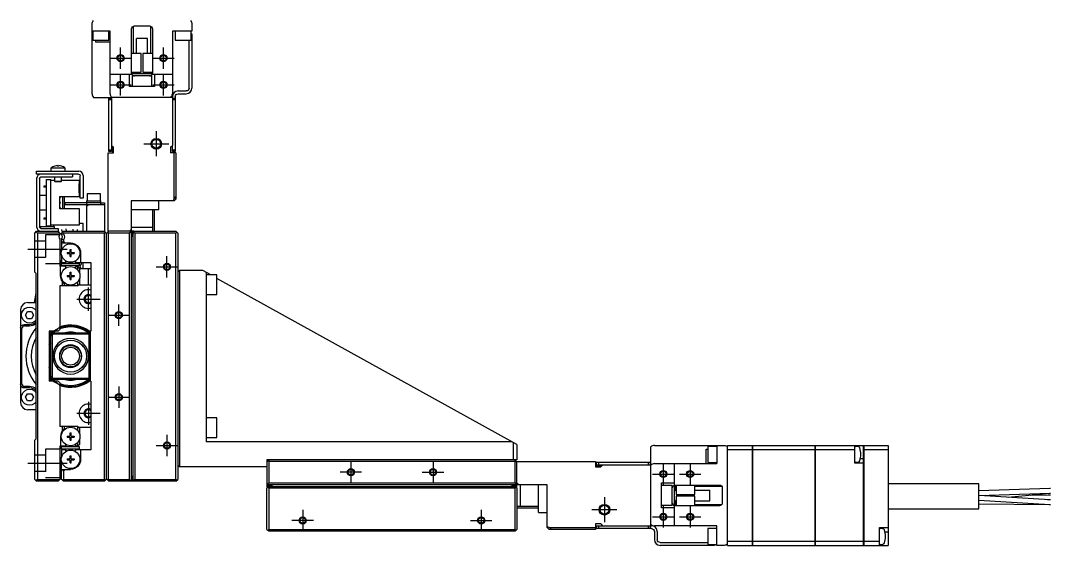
# Model space of a CAD drawing. Extents: x 0 to 1226, y -8 to 947.
# Drawn here: x 0 to 288.4, y 353.7 to 500.7 of the extents above; entities that cross this region are included whole.
import ezdxf

# ---------------------------------------------------------------- set-up
doc = ezdxf.new("R2010")
doc.units = 0
doc.header["$LTSCALE"] = 0.5
doc.linetypes.add('CENTER', pattern=[50.8, 31.75, -6.35, 6.35, -6.35])
doc.linetypes.add('DASHED', pattern=[19.05, 12.7, -6.35])
for name, color, linetype in [('MSM_CENTER', 1, 'CENTER'), ('MSM_CONTINUOUS', 7, 'CONTINUOUS'), ('MSM_DASHED', 4, 'DASHED'), ('MSM_NARROW', 5, 'CONTINUOUS')]:
    doc.layers.add(name, color=color, linetype=linetype)

msp = doc.modelspace()

# ---------------------------------------------------------------- linework, layer by layer
at = {"layer": 'MSM_CENTER'}
for p, q in [((28, 487.19), (28, 493.19)), ((40, 487.19), (40, 493.19)), ((25, 490.19), (31, 490.19)), ((37, 490.19), (43, 490.19)), ((28, 479.69), (28, 485.69)), ((40, 479.69), (40, 485.69)), ((25, 482.69), (31, 482.69)), ((37, 482.69), (43, 482.69)), ((38, 469.69), (38, 462.69)), ((34.5, 466.19), (41.5, 466.19)), ((2, 436.69), (13, 436.69)), ((41, 428.69), (41, 434.69)), ((38, 431.69), (44, 431.69)), ((19, 419.44), (19, 425.94)), ((15.75, 422.69), (22.25, 422.69)), ((27.5, 415.19), (27.5, 421.19)), ((24.5, 418.19), (30.5, 418.19)), ((27.5, 398.19), (27.5, 392.19)), ((24.5, 395.19), (30.5, 395.19)), ((19, 393.94), (19, 387.44)), ((15.75, 390.69), (22.25, 390.69)), ((41, 384.69), (41, 378.69)), ((38, 381.69), (44, 381.69)), ((2, 376.69), (13, 376.69)), ((92.5, 377.19), (92.5, 371.19)), ((115.5, 377.19), (115.5, 371.19)), ((180, 376.69), (180, 370.69)), ((187.5, 376.69), (187.5, 370.69)), ((95.5, 374.19), (89.5, 374.19)), ((112.5, 374.19), (118.5, 374.19)), ((177, 373.69), (183, 373.69)), ((184.5, 373.69), (190.5, 373.69)), ((163.5, 367.19), (163.5, 360.19)), ((79, 363.69), (79, 357.69)), ((129, 363.69), (129, 357.69)), ((167, 363.69), (160, 363.69)), ((180, 364.69), (180, 358.69)), ((187.5, 364.69), (187.5, 358.69)), ((82, 360.69), (76, 360.69)), ((126, 360.69), (132, 360.69)), ((177, 361.69), (183, 361.69)), ((184.5, 361.69), (190.5, 361.69))]:
    msp.add_line(p, q, dxfattribs=at)
at = {"layer": 'MSM_CONTINUOUS'}
for p, q in [((20, 480.19), (20, 499.69)), ((31.5, 499.08), (31.5, 491.49)), ((31.9, 499.19), (36.1, 499.19)), ((36.5, 491.49), (36.5, 499.08)), ((48, 499.69), (48, 497.69)), ((25.1, 497.69), (20, 497.69)), ((20.25, 497.69), (20.25, 495.19)), ((24.75, 495.19), (24.75, 497.69)), ((25.1, 480.19), (25.1, 497.69)), ((31.1, 485.99), (31.1, 498.39)), ((36.9, 498.39), (36.9, 485.99)), ((42.5, 497.69), (42.5, 480.19)), ((48, 497.69), (42.5, 497.69)), ((43.25, 497.69), (43.25, 495.19)), ((47.75, 495.19), (47.75, 497.69)), ((47.75, 496.99), (48, 496.99)), ((48, 496.49), (47.75, 496.49)), ((48, 496.99), (48, 481.79)), ((20.25, 495.19), (24.75, 495.19)), ((21.05, 494.69), (21.05, 495.19)), ((25.1, 494.69), (21.05, 494.69)), ((35.5, 495.69), (32.5, 495.69)), ((32.5, 491.49), (32.5, 495.69)), ((35.5, 491.49), (35.5, 495.69)), ((43.25, 495.19), (47.75, 495.19)), ((47.2, 481.79), (47.2, 495.19)), ((33.75, 491.49), (31.1, 491.49)), ((33.75, 486.29), (33.75, 491.49)), ((36.9, 491.49), (34.25, 491.49)), ((34.25, 491.49), (34.25, 486.29)), ((25.1, 485.69), (31.13, 485.69)), ((30.5, 482.19), (30.5, 485.69)), ((31.1, 486.29), (33.75, 486.29)), ((36.87, 485.79), (31.13, 485.79)), ((31.13, 485.69), (31.13, 485.78)), ((31.16, 485.69), (31.13, 485.78)), ((36.75, 485.19), (31.25, 485.19)), ((31.25, 485.19), (31.25, 482.19)), ((31.5, 486.29), (31.5, 485.99)), ((31.5, 485.99), (32.5, 485.99)), ((31.5, 485.99), (31.7, 485.79)), ((32.5, 485.99), (32.5, 486.29)), ((32.87, 485.79), (32.5, 485.99)), ((34.25, 486.29), (36.9, 486.29)), ((35.5, 485.99), (35.13, 485.79)), ((35.5, 485.99), (35.5, 486.29)), ((35.5, 485.99), (36.5, 485.99)), ((36.3, 485.79), (36.5, 485.99)), ((36.5, 485.99), (36.5, 486.29)), ((36.75, 482.19), (36.75, 485.19)), ((36.87, 485.78), (36.85, 485.71)), ((36.87, 485.69), (36.87, 485.78)), ((36.87, 485.69), (42.5, 485.69)), ((37.5, 485.69), (37.5, 482.19)), ((37.5, 482.19), (30.5, 482.19)), ((20.38, 479.19), (25.48, 479.19)), ((24.7, 463.99), (24.7, 478.99)), ((24.7, 478.99), (25.5, 478.99)), ((25.5, 479.19), (25.5, 463.99)), ((42.5, 479.19), (25.5, 479.19)), ((42.5, 479.39), (42.5, 465.69)), ((42.5, 478.99), (43.3, 478.99)), ((43.3, 479.39), (43.3, 463.99)), ((44.1, 480.99), (46.4, 480.99)), ((44.1, 480.19), (46.4, 480.19)), ((25.5, 478.49), (24.7, 478.49)), ((43.3, 478.49), (42.5, 478.49)), ((24.7, 464.49), (25.5, 464.49)), ((25.5, 465.69), (26, 465.19)), ((25.75, 465.44), (25.75, 463.69)), ((26, 463.69), (26, 465.19)), ((42, 465.19), (42.5, 465.69)), ((42, 465.19), (42, 463.69)), ((42.5, 463.99), (42.5, 465.69)), ((42.5, 464.49), (43.3, 464.49)), ((24.5, 441.49), (24.5, 463.69)), ((24.5, 463.69), (26, 463.69)), ((25.5, 463.99), (24.7, 463.99)), ((43.5, 463.69), (42, 463.69)), ((43.3, 463.99), (42.5, 463.99)), ((43, 450.8), (43, 463.69)), ((43.5, 463.69), (43.5, 450.69)), ((12.5, 459.39), (8.5, 459.39)), ((8.5, 459.39), (8.5, 458.49)), ((9.57, 459.95), (9.55, 459.95)), ((10.3, 459.95), (10.3, 460.08)), ((10.7, 459.95), (10.3, 459.95)), ((10.7, 460.08), (10.7, 459.95)), ((11.45, 459.95), (11.43, 459.95)), ((12.5, 458.49), (12.5, 459.39)), ((4.5, 457.69), (4.5, 458.49)), ((4.5, 458.49), (16.3, 458.49)), ((16.2, 457.69), (4.5, 457.69)), ((4.5, 456.49), (4.5, 442.89)), ((5.3, 456.49), (5.3, 442.89)), ((5.7, 456.89), (14.5, 456.89)), ((7.3, 443.19), (7.3, 456.19)), ((7.3, 456.19), (8.5, 456.19)), ((8.5, 443.19), (8.5, 456.19)), ((9.5, 455.94), (8.5, 455.94)), ((9.5, 456.89), (9.5, 455.69)), ((9.5, 455.69), (11.5, 455.69)), ((9.5, 455.69), (9.7, 455.49)), ((11.3, 455.49), (11.5, 455.69)), ((11.5, 455.69), (11.5, 456.89)), ((16.5, 455.94), (11.5, 455.94)), ((14.5, 457.69), (14.5, 456.89)), ((16.5, 454.94), (16.5, 455.94)), ((16.7, 450.99), (16.7, 457.19)), ((17.5, 457.29), (17.5, 450.99)), ((6.5, 454.31), (6.5, 454.06)), ((7.3, 454.31), (6.5, 454.31)), ((7.3, 454.06), (6.5, 454.06)), ((11.3, 455.49), (9.7, 455.49)), ((16.5, 454.94), (16.4, 454.94)), ((16.4, 452.44), (16.4, 454.94)), ((16.4, 454.14), (16.5, 454.14)), ((16.4, 453.76), (16.5, 453.76)), ((16.4, 453.61), (16.5, 453.61)), ((16.4, 453.24), (16.5, 453.24)), ((16.5, 453.24), (16.5, 454.14)), ((7.3, 451.69), (5.3, 451.69)), ((11, 451.44), (16.5, 451.44)), ((11, 447.94), (11, 451.44)), ((11.7, 451.44), (11.7, 447.94)), ((12.2, 451.44), (12.2, 447.94)), ((16.5, 452.44), (16.4, 452.44)), ((16.5, 451.44), (16.5, 452.44)), ((17.5, 450.99), (16.7, 450.99)), ((18.5, 450.19), (18.5, 441.69)), ((18.5, 450.19), (22.5, 450.19)), ((22.4, 452.19), (18.6, 452.19)), ((18.6, 452.19), (18.6, 450.19)), ((22.4, 450.19), (22.4, 452.19)), ((22.5, 449.19), (22.5, 450.19)), ((31, 450.19), (31, 371.69)), ((43, 450.19), (31, 450.19)), ((38.75, 447.69), (38.75, 450.19)), ((42.69, 450.19), (43, 450.8)), ((43, 450.8), (43.5, 451.3)), ((43.5, 450.69), (43, 450.19)), ((5.3, 447.69), (7.3, 447.69)), ((16.5, 447.94), (11, 447.94)), ((12.5, 449.19), (12.5, 449.69)), ((22.5, 449.69), (12.5, 449.69)), ((12.5, 449.19), (23.5, 449.19)), ((16.5, 443.44), (16.5, 447.94)), ((18.5, 448.69), (19, 449.19)), ((22.5, 449.69), (23.5, 449.69)), ((23.5, 449.69), (23.5, 441.69)), ((38.75, 447.69), (31, 447.69)), ((37, 441.69), (37, 447.69)), ((37.5, 441.69), (37.5, 447.69)), ((6.5, 445.31), (6.5, 445.06)), ((7.3, 445.31), (6.5, 445.31)), ((7.3, 445.06), (6.5, 445.06)), ((4, 441.19), (4.5, 441.69)), ((4.35, 441.54), (4.7, 441.19)), ((4.5, 441.69), (10.5, 441.69)), ((5.5, 442.99), (9.5, 442.99)), ((5.5, 442.99), (5.5, 442.54)), ((5.7, 442.49), (10.5, 442.49)), ((7.3, 443.19), (8.5, 443.19)), ((8.5, 443.44), (16.5, 443.44)), ((9.19, 443.44), (9.19, 442.99)), ((9.5, 442.49), (9.5, 442.99)), ((10.5, 442.49), (10.5, 441.69)), ((11, 441.19), (10.5, 441.69)), ((11.46, 442.13), (11.6, 441.29)), ((11.5, 441.19), (12, 441.69)), ((11.75, 441.44), (12, 441.19)), ((12, 441.69), (23.5, 441.69)), ((12.86, 441.69), (12.74, 442.35)), ((14.65, 442.3), (14.6, 441.69)), ((15.9, 441.69), (15.95, 442.18)), ((16.5, 443.94), (17.47, 443.94)), ((17.47, 443.94), (17.47, 441.69)), ((24, 441.19), (23.5, 441.69)), ((23.5, 441.19), (23.75, 441.44)), ((24.7, 441.69), (24, 440.99)), ((24.35, 441.34), (24.5, 441.19)), ((31.7, 441.69), (24.5, 441.69)), ((31, 442.19), (30.5, 441.69)), ((30.5, 441.19), (31, 441.69)), ((37, 442.69), (31, 442.69)), ((31.2, 441.69), (31.2, 440.29)), ((31.4, 441.29), (31.4, 440.59)), ((31.75, 441.44), (31.5, 441.19)), ((31.7, 441.69), (31.8, 441.59)), ((31.7, 441.59), (31.9, 441.59)), ((32, 441.69), (31.75, 441.44)), ((31.75, 441.44), (32, 441.19)), ((32, 441.69), (43.5, 441.69)), ((43.75, 441.44), (43.5, 441.69)), ((43.5, 441.19), (43.75, 441.44)), ((44, 441.19), (43.75, 441.44)), ((4, 430.19), (4, 441.19)), ((4.7, 441.19), (4.7, 372.19)), ((11, 441.19), (4.7, 441.19)), ((11, 441.19), (11, 440.75)), ((11, 439.43), (11, 431.89)), ((11.45, 439.52), (11.5, 437.84)), ((11.5, 440.75), (11.5, 441.19)), ((12, 440.92), (11.5, 440.75)), ((12, 439.26), (11.5, 439.43)), ((11.5, 439.43), (11.5, 436.3)), ((14, 438.39), (11.5, 438.39)), ((12, 438.89), (11.65, 438.39)), ((12, 441.19), (12, 440.92)), ((23.5, 441.19), (12, 441.19)), ((12, 439.26), (12, 438.89)), ((12.5, 438.39), (12, 438.89)), ((23.5, 372.19), (23.5, 441.19)), ((24, 441.19), (24, 372.19)), ((24.5, 441.19), (24.5, 372.19)), ((30.5, 441.19), (24.5, 441.19)), ((30.5, 372.19), (30.5, 441.19)), ((31.2, 440.29), (31.5, 440.29)), ((31.5, 372.19), (31.5, 441.19)), ((32, 441.19), (32, 372.19)), ((43.5, 441.19), (32, 441.19)), ((43.5, 372.19), (43.5, 441.19)), ((44, 441.19), (44, 372.19)), ((13, 435.73), (13.8, 435.73)), ((13, 435.73), (13, 435.44)), ((13.53, 435.44), (13.53, 435.73)), ((13.86, 436.59), (14.15, 436.59)), ((13.86, 435.79), (13.86, 436.59)), ((14.15, 436.06), (13.86, 436.06)), ((14.15, 435.79), (14.15, 436.59)), ((14.21, 435.73), (15, 435.73)), ((14.47, 435.44), (14.47, 435.73)), ((15, 435.73), (15, 435.44)), ((16.8, 435.59), (16.8, 432.89)), ((11.5, 433.85), (11.07, 431.89)), ((11.5, 434.88), (11.5, 432.89)), ((11.5, 432.89), (12.45, 432.89)), ((16.5, 432.69), (11.5, 432.69)), ((11.5, 432.09), (11.5, 432.69)), ((11.74, 432.89), (11.66, 432.69)), ((12.45, 432.89), (12.6, 433.15)), ((13, 435.44), (13.8, 435.44)), ((13.86, 434.59), (13.86, 435.38)), ((13.86, 435.12), (14.15, 435.12)), ((13.86, 434.59), (14.15, 434.59)), ((14.15, 434.59), (14.15, 435.38)), ((14.21, 435.44), (15, 435.44)), ((15.4, 433.15), (15.55, 432.89)), ((15.55, 432.89), (19.7, 432.89)), ((16.34, 432.69), (16.26, 432.89)), ((16.5, 432.09), (16.5, 432.69)), ((17.47, 432.89), (17.47, 431.14)), ((19.7, 432.89), (19.7, 413.69)), ((4.35, 429.84), (4, 430.19)), ((4.35, 383.54), (4.35, 429.84)), ((12.45, 431.89), (11, 431.89)), ((11.2, 429.19), (11.2, 431.89)), ((11.5, 432.32), (11.32, 431.89)), ((16.5, 432.09), (11.5, 432.09)), ((12.45, 431.89), (12.58, 431.67)), ((13.86, 430.19), (14.15, 430.19)), ((13.86, 429.39), (13.86, 430.19)), ((14.15, 429.39), (14.15, 430.19)), ((15.55, 431.89), (15.42, 431.67)), ((15.55, 431.89), (16, 431.89)), ((16, 430.85), (16, 431.89)), ((16.5, 431.39), (16, 431.89)), ((17, 431.14), (16.5, 432.32)), ((16.5, 431.39), (16.5, 429.9)), ((19.7, 431.14), (16.5, 431.14)), ((19, 426.64), (19, 431.14)), ((44, 430.19), (44.5, 430.69)), ((44.5, 430.69), (44.5, 375.69)), ((51, 430.69), (44.5, 430.69)), ((53.26, 429.44), (51, 430.69)), ((52, 430.14), (52, 382.69)), ((11.7, 426.39), (11.7, 427.59)), ((12.2, 427.04), (12.2, 426.39)), ((13, 429.33), (13.8, 429.33)), ((13, 429.33), (13, 429.04)), ((13, 429.04), (13.8, 429.04)), ((13.53, 429.04), (13.53, 429.33)), ((14.15, 429.66), (13.86, 429.66)), ((13.86, 428.19), (13.86, 428.98)), ((13.86, 428.72), (14.15, 428.72)), ((13.86, 428.19), (14.15, 428.19)), ((14.15, 428.19), (14.15, 428.98)), ((14.21, 429.33), (15, 429.33)), ((14.21, 429.04), (15, 429.04)), ((14.47, 429.04), (14.47, 429.33)), ((15, 429.33), (15, 429.04)), ((16, 426.39), (16, 427.53)), ((16, 426.39), (16.5, 426.89)), ((16.5, 428.48), (16.5, 426.64)), ((55, 429.44), (52, 429.44)), ((55, 423.94), (55, 429.44)), ((139, 381.91), (55, 428.47)), ((3.88, 421.69), (4.35, 424.38)), ((16, 426.39), (11, 426.39)), ((11, 426.39), (11, 414.19)), ((16.5, 426.69), (16.3, 426.69)), ((16.31, 426.7), (16.31, 426.69)), ((16.5, 426.64), (19.7, 426.64)), ((2, 421.69), (4.35, 421.69)), ((52, 423.94), (55, 423.94)), ((0, 419.69), (0, 393.69)), ((1.35, 418.19), (1.92, 419.19)), ((1.92, 417.19), (1.35, 418.19)), ((1.92, 419.19), (3.08, 419.19)), ((3.08, 419.19), (3.65, 418.19)), ((3.65, 418.19), (3.08, 417.19)), ((1, 415.59), (2.5, 415.59)), ((3.08, 417.19), (1.92, 417.19)), ((0.38, 398.92), (0.38, 414.46)), ((1.13, 415.21), (2.5, 415.21)), ((10.5, 413.69), (8, 413.69)), ((8, 413.69), (8, 399.69)), ((8.5, 412.39), (8.8, 412.69)), ((9.3, 413.19), (8.8, 412.69)), ((8.8, 412.69), (8.8, 400.69)), ((19, 412.89), (9, 412.89)), ((9.3, 413.19), (18.7, 413.19)), ((9.79, 413.69), (11, 414.9)), ((11, 414.19), (10.5, 413.69)), ((18.7, 413.19), (19, 412.89)), ((19.2, 412.69), (19, 412.89)), ((19.2, 400.69), (19.2, 412.69)), ((19.2, 412.69), (19.5, 412.39)), ((19.5, 413.69), (19.5, 399.69)), ((19.7, 413.69), (19.5, 413.69)), ((8.5, 400.99), (8.5, 412.39)), ((17.2, 409.66), (17.2, 409.85)), ((17.2, 409.66), (17.43, 409.44)), ((17.43, 409.61), (17.43, 409.44)), ((17.43, 409.44), (17.56, 409.44)), ((17.56, 409.44), (17.56, 409.44)), ((11.04, 405.63), (11.04, 405.63)), ((12.56, 403.89), (12.63, 403.89)), ((12.69, 403.83), (12.63, 403.89)), ((15.38, 403.89), (15.31, 403.83)), ((15.38, 403.89), (15.44, 403.89)), ((16.97, 405.63), (16.97, 405.63)), ((17.43, 403.94), (17.2, 403.71)), ((17.43, 403.94), (17.43, 403.77)), ((17.56, 403.94), (17.43, 403.94)), ((17.56, 403.94), (17.56, 403.94)), ((8.8, 400.69), (8.5, 400.99)), ((17.2, 403.53), (17.2, 403.71)), ((19.5, 400.99), (19.2, 400.69)), ((2.5, 398.17), (1.13, 398.17)), ((10.5, 399.69), (8, 399.69)), ((8.8, 400.69), (9, 400.49)), ((9, 400.49), (19, 400.49)), ((9.3, 400.19), (9, 400.49)), ((18.7, 400.19), (9.3, 400.19)), ((11, 398.48), (9.79, 399.69)), ((10.5, 399.69), (11, 399.19)), ((11, 399.19), (11, 386.99)), ((19, 400.49), (18.7, 400.19)), ((19, 400.49), (19.2, 400.69)), ((19.7, 399.69), (19.5, 399.69)), ((19.7, 399.69), (19.7, 380.49)), ((2.5, 397.79), (1, 397.79)), ((1.35, 395.19), (1.92, 396.19)), ((1.92, 394.19), (1.35, 395.19)), ((1.92, 396.19), (3.08, 396.19)), ((3.08, 396.19), (3.65, 395.19)), ((3.65, 395.19), (3.08, 394.19)), ((3.08, 394.19), (1.92, 394.19)), ((4.35, 391.69), (2, 391.69)), ((55, 389.44), (52, 389.44)), ((55, 383.94), (55, 389.44)), ((16, 386.99), (11, 386.99)), ((11.7, 385.79), (11.7, 386.99)), ((12.2, 386.99), (12.2, 386.33)), ((16, 385.85), (16, 386.99)), ((16.5, 386.49), (16, 386.99)), ((19.7, 386.69), (16.3, 386.69)), ((16.5, 386.49), (16.5, 384.9)), ((11.2, 384.19), (11.2, 381.49)), ((13, 384.33), (13.8, 384.33)), ((13, 384.33), (13, 384.04)), ((13, 384.04), (13.8, 384.04)), ((13.53, 384.04), (13.53, 384.33)), ((13.86, 385.19), (14.15, 385.19)), ((13.86, 384.39), (13.86, 385.19)), ((14.15, 384.66), (13.86, 384.66)), ((13.86, 383.19), (13.86, 383.98)), ((13.86, 383.72), (14.15, 383.72)), ((14.15, 384.39), (14.15, 385.19)), ((14.15, 383.19), (14.15, 383.98)), ((14.21, 384.33), (15, 384.33)), ((14.21, 384.04), (15, 384.04)), ((14.47, 384.04), (14.47, 384.33)), ((15, 384.33), (15, 384.04)), ((52, 383.94), (55, 383.94)), ((4, 383.19), (4.35, 383.54)), ((4, 372.19), (4, 383.19)), ((11, 381.49), (11, 372.19)), ((12.45, 381.49), (11, 381.49)), ((16.5, 381.29), (11.5, 381.29)), ((11.5, 380.69), (11.5, 381.29)), ((16.5, 380.69), (11.5, 380.69)), ((12.45, 381.49), (12.58, 381.71)), ((13.86, 383.19), (14.15, 383.19)), ((15.55, 381.49), (15.42, 381.71)), ((16, 381.49), (15.55, 381.49)), ((16, 381.49), (16, 382.53)), ((16, 381.49), (16.5, 381.99)), ((16.5, 383.48), (16.5, 381.99)), ((16.5, 380.69), (16.5, 381.29)), ((137.59, 382.69), (52, 382.69)), ((138, 377.69), (138, 382.46)), ((139, 381.91), (139, 377.69)), ((176.5, 376.21), (176.5, 381.31)), ((177.5, 381.69), (197, 381.69)), ((192.5, 381.44), (192.5, 376.94)), ((195, 381.44), (192.5, 381.44)), ((195, 381.69), (195, 376.59)), ((198, 353.69), (198, 381.69)), ((198, 381.69), (204.99, 381.69)), ((204.99, 353.69), (204.99, 381.69)), ((205, 381.68), (204.99, 381.68)), ((205, 381.69), (205, 353.69)), ((205, 381.69), (222.49, 381.69)), ((222.49, 353.69), (222.49, 381.69)), ((222.5, 381.68), (222.49, 381.68)), ((222.5, 381.69), (222.5, 353.69)), ((222.5, 381.69), (236.1, 381.69)), ((233.6, 376.69), (233.6, 381.69)), ((234.59, 381.35), (233.82, 381.42)), ((236.1, 353.69), (236.1, 381.69)), ((236.1, 381.68), (236.11, 381.68)), ((236.11, 381.69), (236.11, 353.69)), ((236.11, 381.69), (243, 381.69)), ((243, 381.69), (243, 353.69)), ((12.45, 380.49), (11.5, 380.49)), ((11.5, 380.49), (11.5, 378.5)), ((12.45, 380.49), (12.6, 380.23)), ((13, 377.93), (13.8, 377.93)), ((13, 377.93), (13, 377.64)), ((13.53, 377.64), (13.53, 377.93)), ((13.86, 378.79), (14.15, 378.79)), ((13.86, 377.99), (13.86, 378.79)), ((14.15, 378.26), (13.86, 378.26)), ((14.15, 377.99), (14.15, 378.79)), ((14.21, 377.93), (15, 377.93)), ((14.47, 377.64), (14.47, 377.93)), ((15, 377.93), (15, 377.64)), ((15.4, 380.23), (15.55, 380.49)), ((19.7, 380.49), (15.55, 380.49)), ((16.8, 380.49), (16.8, 377.79)), ((192, 380.64), (192.5, 380.64)), ((192, 376.59), (192, 380.64)), ((198, 380.53), (204.99, 380.53)), ((205, 380.52), (204.99, 380.52)), ((205, 380.53), (222.49, 380.53)), ((222.5, 380.52), (222.49, 380.52)), ((222.5, 380.53), (233.6, 380.53)), ((236.1, 377.94), (235.17, 377.94)), ((236.1, 380.52), (236.11, 380.52)), ((236.11, 380.53), (243, 380.53)), ((11.5, 372.19), (11.5, 377.08)), ((11.5, 374.99), (14, 374.99)), ((11.65, 374.99), (12, 374.49)), ((12, 374.49), (12.5, 374.99)), ((13, 377.64), (13.8, 377.64)), ((13.86, 376.79), (13.86, 377.58)), ((13.86, 377.32), (14.15, 377.32)), ((13.86, 376.79), (14.15, 376.79)), ((14.15, 376.79), (14.15, 377.58)), ((14.21, 377.64), (15, 377.64)), ((44.5, 375.69), (44, 376.19)), ((69, 375.69), (44.5, 375.69)), ((69.7, 377.69), (69, 376.99)), ((69, 377.69), (69, 369.99)), ((139, 377.69), (69, 377.69)), ((69.5, 377.19), (69.35, 377.34)), ((69.5, 377.19), (69.5, 371.19)), ((138.5, 377.19), (69.5, 377.19)), ((138.65, 377.34), (138.3, 377.69)), ((138.65, 377.34), (138.5, 377.19)), ((138.5, 371.19), (138.5, 377.19)), ((139, 376.99), (138.65, 377.34)), ((138.8, 377.19), (161, 377.19)), ((139, 369.99), (139, 377.19)), ((161, 377.19), (161, 375.69)), ((162.75, 375.94), (161, 375.94)), ((161, 375.69), (162.5, 375.69)), ((161.3, 376.19), (161.3, 376.99)), ((161.3, 376.99), (176.3, 376.99)), ((176.5, 376.19), (161.3, 376.19)), ((161.8, 376.99), (161.8, 376.19)), ((163, 376.19), (162.5, 375.69)), ((175.8, 376.19), (175.8, 376.99)), ((176.3, 376.99), (176.3, 376.19)), ((176.5, 359.19), (176.5, 376.19)), ((177.5, 376.59), (195, 376.59)), ((183, 376.59), (183, 370.56)), ((192.5, 376.94), (195, 376.94)), ((236.1, 376.69), (233.6, 376.69)), ((233.82, 376.96), (234.59, 377.03)), ((4.5, 371.69), (4, 372.19)), ((4.7, 372.19), (4.35, 371.84)), ((4.7, 372.19), (11, 372.19)), ((10.5, 371.69), (11, 372.19)), ((11.75, 371.94), (11.5, 372.19)), ((12, 372.19), (11.75, 371.94)), ((12, 374.49), (12, 372.19)), ((12, 372.19), (23.5, 372.19)), ((23.75, 371.94), (23.5, 372.19)), ((24, 372.19), (23.75, 371.94)), ((24, 372.39), (24.7, 371.69)), ((24.5, 372.19), (24.35, 372.04)), ((24.5, 372.19), (30.5, 372.19)), ((31, 371.69), (30.5, 372.19)), ((31.2, 373.09), (31.5, 373.09)), ((31.2, 371.69), (31.2, 373.09)), ((31.4, 372.79), (31.4, 372.09)), ((31.5, 372.19), (32, 371.69)), ((32, 372.19), (31.75, 371.94)), ((32, 372.19), (43.5, 372.19)), ((43.75, 371.94), (43.5, 372.19)), ((43.5, 371.69), (44, 372.19)), ((10.5, 371.69), (4.5, 371.69)), ((11.75, 371.94), (12, 371.69)), ((23.5, 371.69), (12, 371.69)), ((23.5, 371.69), (23.75, 371.94)), ((31.7, 371.69), (24.7, 371.69)), ((31.8, 371.79), (31.7, 371.69)), ((31.9, 371.79), (31.7, 371.79)), ((43.5, 371.69), (32, 371.69)), ((69, 370.69), (69.5, 371.19)), ((147.5, 370.69), (69, 370.69)), ((69, 370.49), (70.4, 370.49)), ((69.1, 369.89), (69, 369.99)), ((69.25, 369.94), (69, 369.69)), ((69, 358.19), (69, 369.69)), ((69.1, 369.79), (69.1, 369.99)), ((69.5, 370.19), (69.25, 369.94)), ((69.5, 369.69), (69.25, 369.94)), ((70.1, 370.29), (69.4, 370.29)), ((69.5, 371.19), (138.5, 371.19)), ((69.5, 370.19), (138.5, 370.19)), ((138.5, 369.69), (69.5, 369.69)), ((69.5, 369.69), (69.5, 358.19)), ((70.4, 370.49), (70.4, 370.19)), ((139, 370.49), (137.6, 370.49)), ((137.6, 370.49), (137.6, 370.19)), ((138.6, 370.29), (137.9, 370.29)), ((138.5, 371.19), (139, 370.69)), ((138.75, 369.94), (138.5, 370.19)), ((138.75, 369.94), (138.5, 369.69)), ((138.5, 358.19), (138.5, 369.69)), ((139, 369.69), (138.75, 369.94)), ((139, 369.99), (138.9, 369.89)), ((138.9, 369.99), (138.9, 369.79)), ((139.5, 370.69), (139, 371.19)), ((139, 369.69), (139, 358.19)), ((140, 364.69), (140, 370.69)), ((145, 362.94), (145, 370.69)), ((147.5, 358.69), (147.5, 370.69)), ((179.5, 371.19), (183, 371.19)), ((179.5, 364.19), (179.5, 371.19)), ((182.5, 370.44), (179.5, 370.44)), ((182.5, 364.94), (182.5, 370.44)), ((183, 370.56), (183.09, 370.56)), ((183.01, 370.54), (183.09, 370.56)), ((183.1, 364.82), (183.1, 370.56)), ((183.3, 370.19), (183.1, 369.99)), ((183.1, 368.82), (183.3, 369.19)), ((183.3, 370.59), (195.7, 370.59)), ((183.3, 370.19), (183.3, 369.19)), ((183.6, 370.19), (183.3, 370.19)), ((183.3, 369.19), (183.6, 369.19)), ((183.6, 370.59), (183.6, 367.94)), ((188.8, 367.94), (188.8, 370.59)), ((196.39, 370.19), (188.8, 370.19)), ((188.8, 369.19), (193, 369.19)), ((193, 366.19), (193, 369.19)), ((196.5, 369.79), (196.5, 365.59)), ((268.4, 370.92), (243, 370.92)), ((268.4, 363.92), (268.4, 370.92)), ((288.28, 369.63), (268.4, 368.99)), ((288.4, 369.64), (288.28, 369.63)), ((183.3, 366.19), (183.1, 366.56)), ((183.6, 367.94), (188.8, 367.94)), ((183.6, 367.44), (183.6, 364.79)), ((188.8, 367.44), (183.6, 367.44)), ((188.8, 364.79), (188.8, 367.44)), ((268.4, 367.69), (288.33, 368.34)), ((268.4, 366.39), (288.2, 365.15)), ((288.28, 366.45), (268.42, 367.69)), ((276.55, 367.18), (288.12, 368.31)), ((282.88, 367.8), (287.73, 367.83)), ((288.4, 366.45), (287.62, 366.49)), ((287.73, 367.83), (288.4, 367.84)), ((288.12, 368.31), (288.4, 368.33)), ((288.4, 366.44), (288.28, 366.45)), ((288.33, 368.34), (288.4, 368.34)), ((139, 364.69), (145, 364.69)), ((139, 364.19), (145, 364.19)), ((179.5, 364.94), (182.5, 364.94)), ((183, 364.19), (179.5, 364.19)), ((183, 364.82), (183, 359.19)), ((183, 364.82), (183.09, 364.82)), ((183.09, 364.82), (183.01, 364.85)), ((183.1, 365.39), (183.3, 365.19)), ((183.3, 366.19), (183.3, 365.19)), ((183.3, 366.19), (183.6, 366.19)), ((183.3, 365.19), (183.6, 365.19)), ((195.7, 364.79), (183.3, 364.79)), ((188.8, 366.19), (193, 366.19)), ((188.8, 365.19), (196.39, 365.19)), ((243, 363.92), (268.4, 363.92)), ((268.4, 365.29), (288.07, 365.14)), ((288.07, 365.14), (288.4, 365.14)), ((288.2, 365.15), (288.4, 365.14)), ((145, 362.94), (147.5, 362.94)), ((69, 358.19), (69.25, 357.94)), ((69.25, 357.94), (69.5, 358.19)), ((69.25, 357.94), (69.5, 357.69)), ((69.5, 358.19), (138.5, 358.19)), ((138.5, 357.69), (69.5, 357.69)), ((138.5, 358.19), (138.75, 357.94)), ((138.5, 357.69), (138.75, 357.94)), ((138.75, 357.94), (139, 358.19)), ((147.5, 359), (148.11, 358.69)), ((148, 358.19), (147.5, 358.69)), ((161, 358.19), (148, 358.19)), ((148.11, 358.69), (161, 358.69)), ((148.11, 358.69), (148.61, 358.19)), ((162.5, 359.69), (161, 359.69)), ((161, 359.69), (161, 358.19)), ((161.3, 358.39), (161.3, 359.19)), ((161.3, 359.19), (176.7, 359.19)), ((176.7, 358.39), (161.3, 358.39)), ((161.8, 359.19), (161.8, 358.39)), ((162.5, 359.69), (163, 359.19)), ((175.8, 358.39), (175.8, 359.19)), ((176.3, 359.19), (176.3, 358.39)), ((195, 359.19), (177.5, 359.19)), ((192.5, 358.44), (192.5, 353.94)), ((195, 358.44), (192.5, 358.44)), ((195, 353.69), (195, 359.19)), ((240.5, 358.69), (243, 358.69)), ((240.5, 353.69), (240.5, 358.69)), ((241.48, 358.35), (240.71, 358.42)), ((177.5, 357.59), (177.5, 355.29)), ((178.3, 357.59), (178.3, 355.29)), ((198, 354.84), (204.99, 354.84)), ((205, 354.85), (204.99, 354.85)), ((205, 354.84), (222.49, 354.84)), ((222.5, 354.85), (222.49, 354.85)), ((222.5, 354.84), (236.1, 354.84)), ((236.1, 354.85), (236.11, 354.85)), ((236.11, 354.84), (240.5, 354.84)), ((243, 357.44), (242.06, 357.44)), ((179.1, 354.49), (192.5, 354.49)), ((194.3, 353.69), (179.1, 353.69)), ((192.5, 353.94), (195, 353.94)), ((193.8, 353.69), (193.8, 353.94)), ((194.3, 353.94), (194.3, 353.69)), ((197, 353.69), (195, 353.69)), ((198, 353.69), (204.99, 353.69)), ((205, 353.7), (204.99, 353.7)), ((205, 353.69), (222.49, 353.69)), ((222.5, 353.7), (222.49, 353.7)), ((222.5, 353.69), (236.1, 353.69)), ((236.1, 353.7), (236.11, 353.7)), ((236.11, 353.69), (243, 353.69)), ((240.71, 353.96), (241.48, 354.03))]:
    msp.add_line(p, q, dxfattribs=at)
for centre, radius in [((28, 490.19), 0.783), ((40, 490.19), 0.783), ((28, 482.69), 0.783), ((40, 482.69), 0.783), ((38, 466.19), 1.23), ((14, 435.59), 2.6), ((14, 429.19), 2.6), ((41, 431.69), 0.783), ((27.5, 418.19), 0.783), ((14, 406.69), 4.5), ((14, 406.69), 3), ((27.5, 395.19), 0.783), ((14, 384.19), 2.6), ((41, 381.69), 0.783), ((14, 377.79), 2.6), ((92.5, 374.19), 0.783), ((115.5, 374.19), 0.783), ((180, 373.69), 0.783), ((187.5, 373.69), 0.783), ((163.5, 363.69), 1.23), ((79, 360.69), 0.783), ((129, 360.69), 0.783), ((180, 361.69), 0.783), ((187.5, 361.69), 0.783)]:
    msp.add_circle(centre, radius, dxfattribs=at)
at = {"layer": 'MSM_CONTINUOUS', "extrusion": (0, 0, -1)}
for radius in [5, 3.15]:
    msp.add_circle((-14, 406.69), radius, dxfattribs=at)
for centre, radius, start, end in [((-21.5, 499.69), 1.5, 0, 41.8103), ((-31.9, 498.39), 0.8, 0, 90), ((-36.1, 498.39), 0.8, 90, 180), ((-46.5, 499.69), 1.5, 138.1897, 180), ((-31.9, 485.99), 0.8, 344.8734, 0), ((-36.1, 485.99), 0.8, 180, 195.1266), ((-46.4, 481.79), 0.8, 180, 270), ((-44.1, 479.39), 0.8, 0, 90), ((-5.7, 456.49), 0.4, 0, 90), ((-16.2, 457.19), 0.5, 90, 180), ((-5.7, 442.89), 0.4, 270, 0), ((-10.75, 440.09), 1.5, 146.4427, 213.5573), ((-14, 435.59), 2.8, 90, 180), ((-13.8, 435.79), 0.06, 180, 270), ((-14.21, 435.79), 0.06, 270, 0), ((-14.12, 432.27), 1.75, 30, 37.006), ((-13.8, 435.38), 0.06, 90, 180), ((-14.21, 435.38), 0.06, 0, 90), ((-13.89, 432.27), 1.75, 142.994, 150), ((-14, 429.19), 2.8, 325.2281, 0), ((-13.8, 429.39), 0.06, 180, 270), ((-13.8, 428.98), 0.06, 90, 180), ((-14.21, 429.39), 0.06, 270, 0), ((-14.21, 428.98), 0.06, 0, 90), ((-2.5, 418.19), 2.25, 214.6921, 145.3079), ((-1, 414.59), 1, 0, 90), ((-14, 406.69), 8.5, 45.0991, 130.3202), ((-14, 406.69), 8.8, 70.0677, 128.6822), ((-14, 406.69), 9, 48.1897, 51.0576), ((-14, 406.69), 8.8, 47.0141, 52.6982), ((-14, 406.69), 6.8, 72.9174, 107.0826), ((-14, 406.69), 6.8, 28.0725, 36.0189), ((-14, 406.69), 6.8, 323.9811, 331.9275), ((-1, 398.79), 1, 270, 0), ((-14, 406.69), 8.8, 307.3018, 312.9859), ((-14, 406.69), 9, 308.9424, 311.8103), ((-14, 406.69), 8.8, 231.3178, 289.9323), ((-14, 406.69), 6.8, 252.9174, 287.0826), ((-2.5, 395.19), 2.25, 214.6921, 145.3079), ((-13.8, 384.39), 0.06, 180, 270), ((-13.8, 383.98), 0.06, 90, 180), ((-14.21, 384.39), 0.06, 270, 0), ((-14.21, 383.98), 0.06, 0, 90), ((-14.12, 380.87), 1.75, 28.6217, 37.006), ((-13.89, 380.87), 1.75, 142.994, 151.3783), ((-197, 380.19), 1.5, 90, 131.8103), ((-13.8, 377.99), 0.06, 180, 270), ((-14.21, 377.99), 0.06, 270, 0), ((-13.8, 377.58), 0.06, 90, 180), ((-14, 377.79), 2.8, 180, 270), ((-14.21, 377.58), 0.06, 0, 90), ((-183.3, 369.79), 0.8, 74.8734, 90), ((-195.7, 369.79), 0.8, 90, 180), ((-183.3, 365.59), 0.8, 270, 285.1266), ((-195.7, 365.59), 0.8, 180, 270), ((-176.7, 357.59), 0.8, 90, 180), ((-179.1, 355.29), 0.8, 270, 0), ((-197, 355.19), 1.5, 228.1897, 270)]:
    msp.add_arc(centre, radius, start, end, dxfattribs=at)
at = {"layer": 'MSM_CONTINUOUS'}
for centre, radius, start, end in [((31.9, 485.99), 0.801, 201.0814, 269.937), ((36.1, 485.99), 0.801, 270.0581, 338.4036), ((46.4, 481.79), 1.6, 270, 0), ((21.5, 480.19), 1.5, 180, 221.8103), ((26.6, 480.19), 1.5, 180, 221.8103), ((41, 480.19), 1.5, 318.1897, 0), ((44.1, 479.39), 1.6, 90, 180), ((10.5, 456.89), 3.2, 107.27, 128.6822), ((10.5, 456.89), 3.19, 93.5904, 106.9053), ((10.5, 456.89), 3.19, 73.0947, 86.4096), ((10.5, 456.89), 3.2, 51.3178, 72.73), ((5.7, 456.49), 1.2, 90, 180), ((16.3, 457.29), 1.2, 0, 90), ((10.9, 451.19), 0.25, 293.5782, 66.4218), ((10.9, 449.69), 0.25, 293.5782, 66.4218), ((10.9, 448.19), 0.25, 293.5782, 66.4218), ((5.7, 442.89), 1.2, 180, 270), ((31.7, 441.29), 0.3, 90, 180), ((11.75, 440.09), 1, 138.5904, 221.4096), ((10.75, 440.09), 1, 318.5904, 41.4096), ((31.7, 440.59), 0.3, 180, 228.1897), ((13.73, 433.84), 3.5, 129.6364, 141.3312), ((14, 432.39), 1.59, 143.8028, 169.1069), ((14, 432.39), 1.59, 10.8931, 36.1972), ((13.73, 433.84), 3.5, 326.9255, 344.2507), ((14, 432.39), 1.59, 190.8931, 216.1972), ((14.12, 432.5), 1.75, 208.6217, 217.006), ((14, 432.39), 1.59, 323.8028, 349.1069), ((13.89, 432.5), 1.75, 322.994, 331.3783), ((14, 429.19), 2.8, 214.7719, 229.9948), ((19, 422.69), 2.6, 74.3815, 285.6185), ((2, 419.69), 2, 90, 180), ((19, 422.69), 1.01, 45.9346, 314.0654), ((2.5, 418.19), 2.6, 270, 315.3603), ((2.5, 418.19), 2.98, 270, 308.3451), ((1.11, 414.48), 0.728, 88.6286, 181.3714), ((14, 406.69), 12.5, 140.5338, 219.4662), ((14, 406.69), 8.2, 121.3881, 137.0297), ((14, 406.69), 8.2, 47.8764, 111.4601), ((14, 406.69), 11, 151.3151, 208.6849), ((14, 406.69), 6.5, 147.7958, 157.3801), ((14, 406.69), 6.5, 202.6199, 212.2042), ((14, 406.69), 8.2, 222.9703, 238.6119), ((1.11, 398.9), 0.728, 178.6286, 271.3714), ((2.5, 395.19), 2.98, 51.6549, 90), ((14, 406.69), 8.5, 225.0991, 310.3202), ((14, 406.69), 8.2, 248.5399, 312.1236), ((2.5, 395.19), 2.6, 44.6397, 90), ((2, 393.69), 2, 180, 270), ((19, 390.69), 2.6, 74.3815, 285.6185), ((19, 390.69), 1.01, 45.9346, 314.0654), ((14, 384.19), 2.8, 130.0052, 180), ((14, 380.99), 1.59, 143.8028, 169.1069), ((14, 380.99), 1.59, 190.8931, 216.1972), ((14, 380.99), 1.59, 10.8931, 36.1972), ((14, 380.99), 1.59, 323.8028, 349.1069), ((177.5, 380.19), 1.5, 90, 131.8103), ((233.8, 381.22), 0.2, 85, 180), ((234.54, 380.86), 0.5, 17.6292, 85), ((229.3, 379.19), 6, 342.3708, 17.6292), ((14.12, 381.1), 1.75, 210, 217.006), ((13.89, 381.1), 1.75, 322.994, 330), ((177.5, 375.09), 1.5, 90, 131.8103), ((233.8, 377.16), 0.2, 180, 275), ((234.54, 377.52), 0.5, 275, 342.3708), ((31.7, 372.79), 0.3, 131.8103, 180), ((31.7, 372.09), 0.3, 180, 270), ((69.4, 369.99), 0.3, 90, 180), ((70.1, 369.99), 0.3, 41.8103, 90), ((137.9, 369.99), 0.3, 90, 138.1897), ((138.6, 369.99), 0.3, 0, 90), ((183.3, 369.79), 0.801, 111.0814, 179.937), ((183.3, 365.59), 0.801, 180.0581, 248.4036), ((177.5, 360.69), 1.5, 228.1897, 270), ((176.7, 357.59), 1.6, 0, 90), ((240.69, 358.22), 0.2, 85, 161.8051), ((241.43, 357.86), 0.5, 17.6292, 85), ((236.19, 356.19), 6, 342.3708, 17.6292), ((179.1, 355.29), 1.6, 180, 270), ((240.69, 354.16), 0.2, 198.1949, 275), ((241.43, 354.52), 0.5, 275, 342.3708)]:
    msp.add_arc(centre, radius, start, end, dxfattribs=at)
at = {"layer": 'MSM_DASHED'}
for p, q in [((7, 438.94), (4, 438.94)), ((7, 440.69), (7, 432.69)), ((10.95, 440.69), (7, 440.69)), ((4, 434.44), (7, 434.44)), ((7, 432.69), (11, 432.69)), ((7, 380.69), (7, 372.69)), ((11, 380.69), (7, 380.69)), ((7, 378.94), (4, 378.94)), ((4, 374.44), (7, 374.44)), ((7, 372.69), (11, 372.69))]:
    msp.add_line(p, q, dxfattribs=at)
at = {"layer": 'MSM_NARROW'}
for p, q in [((17.56, 409.44), (17.56, 409.44)), ((17.56, 403.94), (17.56, 403.94))]:
    msp.add_line(p, q, dxfattribs=at)
for centre, radius in [((28, 490.19), 1), ((40, 490.19), 1), ((28, 482.69), 1), ((40, 482.69), 1), ((38, 466.19), 1.5), ((41, 431.69), 1), ((27.5, 418.19), 1), ((14, 406.69), 2.5), ((27.5, 395.19), 1), ((41, 381.69), 1), ((92.5, 374.19), 1), ((115.5, 374.19), 1), ((180, 373.69), 1), ((187.5, 373.69), 1), ((163.5, 363.69), 1.5), ((79, 360.69), 1), ((129, 360.69), 1), ((180, 361.69), 1), ((187.5, 361.69), 1)]:
    msp.add_circle(centre, radius, dxfattribs=at)
for centre in [(19, 422.69), (19, 390.69)]:
    msp.add_arc(centre, 1.25, 55.9442, 304.0558, dxfattribs=at)

doc.saveas('drawing.dxf')
